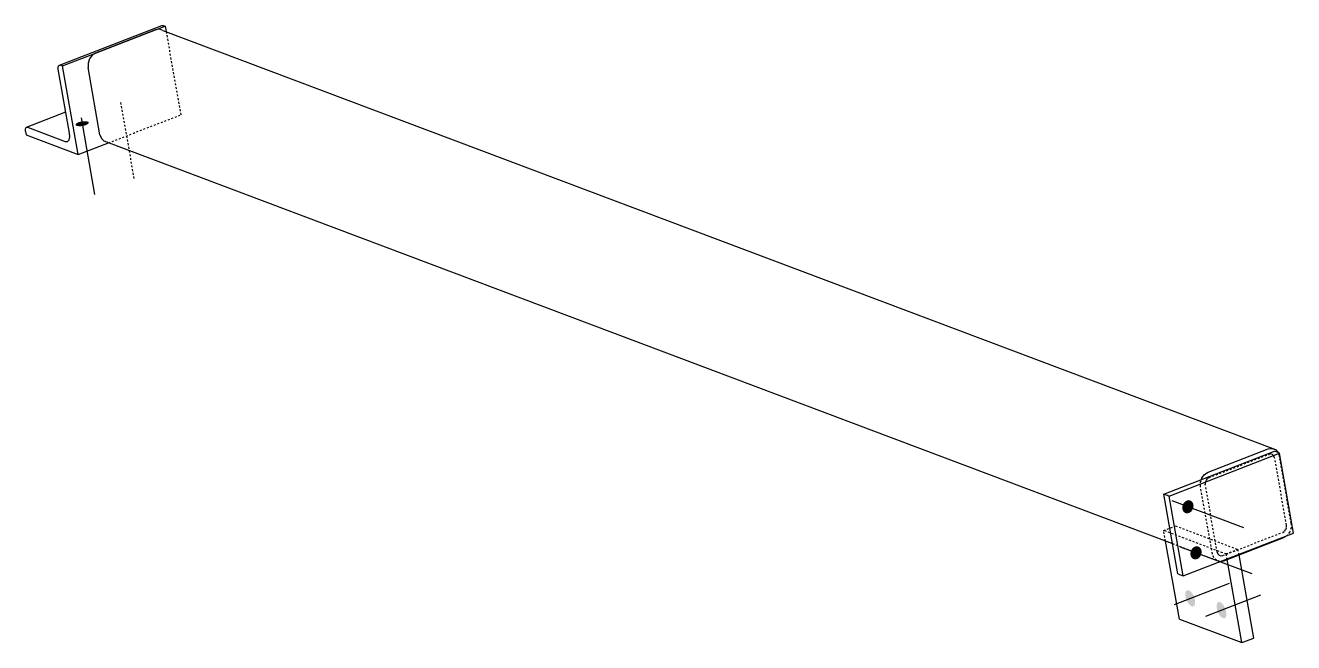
# Model space of a CAD drawing. Header units: millimetres. Extents: x 5 to 23496, y 3 to 654.
# Drawn here: x 22172 to 23496, y 10 to 654 of the extents above; entities that cross this region are included whole.
import ezdxf

# ---------------------------------------------------------------- set-up
doc = ezdxf.new("R2010")
doc.units = ezdxf.units.MM
doc.linetypes.add('DXK_LINE_DOT2', pattern=[3.9198, 1.9599, -1.9599])
doc.layers.add('STÅL', color=7, linetype='Continuous')

msp = doc.modelspace()

# ---------------------------------------------------------------- hatches: boundary and pattern name
at = {"layer": 'STÅL', "linetype": 'Continuous'}
for points in [[(22231.5, 548.8), (22230.1, 548.6), (22228.7, 548.5), (22227.4, 548.6), (22226.2, 548.7), (22225.3, 549), (22224.7, 549.3), (22224.3, 549.7), (22224.2, 550.2), (22224.4, 550.8), (22224.9, 551.3), (22225.7, 551.9), (22226.7, 552.4), (22227.9, 552.9), (22229.3, 553.2), (22230.7, 553.5), (22232.1, 553.8), (22233.5, 553.8), (22234.8, 553.8), (22235.9, 553.7), (22236.9, 553.4), (22237.5, 553.1), (22237.9, 552.6), (22238, 552.2), (22237.8, 551.6), (22237.3, 551.1), (22236.5, 550.5), (22235.5, 550), (22234.3, 549.5), (22232.9, 549.1)], [(23379.9, 153.4), (23380.5, 154.7), (23381.4, 155.9), (23382.4, 156.9), (23383.5, 157.6), (23384.7, 158.1), (23385.9, 158.3), (23387.1, 158.1), (23388.2, 157.7), (23389.2, 157), (23390, 156.1), (23390.6, 154.9), (23391, 153.6), (23391.1, 152.2), (23391, 150.8), (23390.6, 149.4), (23389.9, 148.1), (23389.1, 146.9), (23388.1, 145.9), (23387, 145.2), (23385.8, 144.7), (23384.5, 144.6), (23383.3, 144.7), (23382.2, 145.1), (23381.2, 145.8), (23380.4, 146.7), (23379.8, 147.9), (23379.5, 149.2), (23379.4, 150.6), (23379.5, 152)], [(23388.4, 105.3), (23389, 106.6), (23389.9, 107.8), (23390.9, 108.8), (23392, 109.5), (23393.2, 110), (23394.4, 110.1), (23395.6, 110), (23396.7, 109.6), (23397.7, 108.9), (23398.5, 108), (23399.1, 106.8), (23399.5, 105.5), (23399.6, 104.1), (23399.4, 102.7), (23399, 101.3), (23398.4, 100), (23397.6, 98.8), (23396.6, 97.8), (23395.5, 97.1), (23394.2, 96.6), (23393, 96.4), (23391.8, 96.6), (23390.7, 97), (23389.7, 97.7), (23388.9, 98.6), (23388.3, 99.8), (23388, 101.1), (23387.8, 102.5), (23388, 103.9)], [(23391.6, 57.3), (23392.2, 55.6), (23392.6, 53.8), (23392.8, 52.1), (23392.7, 50.6), (23392.5, 49.3), (23392, 48.3), (23391.3, 47.6), (23390.5, 47.3), (23389.6, 47.3), (23388.5, 47.8), (23387.5, 48.5), (23386.4, 49.6), (23385.4, 51), (23384.5, 52.6), (23383.7, 54.3), (23383.1, 56.1), (23382.8, 57.8), (23382.6, 59.5), (23382.6, 61), (23382.9, 62.3), (23383.4, 63.3), (23384, 64), (23384.9, 64.3), (23385.8, 64.3), (23386.8, 63.8), (23387.9, 63.1), (23389, 62), (23390, 60.6), (23390.9, 59)], [(23424.3, 45), (23424.8, 43.3), (23425.2, 41.5), (23425.4, 39.8), (23425.4, 38.3), (23425.1, 37), (23424.6, 36), (23424, 35.3), (23423.1, 35), (23422.2, 35.1), (23421.2, 35.5), (23420.1, 36.2), (23419, 37.3), (23418, 38.7), (23417.1, 40.3), (23416.4, 42), (23415.8, 43.8), (23415.4, 45.5), (23415.2, 47.2), (23415.3, 48.7), (23415.5, 50), (23416, 51), (23416.7, 51.7), (23417.5, 52), (23418.4, 52), (23419.5, 51.5), (23420.5, 50.8), (23421.6, 49.7), (23422.6, 48.3), (23423.5, 46.7)]]:
    msp.add_hatch(color=96, dxfattribs=at).paths.add_polyline_path(points)

# ---------------------------------------------------------------- linework, layer by layer
at = {"layer": 'STÅL', "color": 2, "linetype": 'Continuous'}
for p, q in [((22207.3, 612.4), (22314.3, 653.8)), ((22307.8, 649.1), (22245.2, 624.9)), ((22245.2, 624.9), (22307.8, 649.1)), ((22307.8, 649.1), (22317.7, 652.9)), ((22311.7, 649.7), (22307.8, 649.1)), ((22315.4, 648.6), (22311.7, 649.7)), ((22314.3, 653.8), (22315.5, 653.7)), ((22315.5, 653.7), (22317.7, 652.9)), ((22317.7, 652.9), (22318.7, 647.3)), ((22315.4, 648.6), (23476.5, 211.2)), ((22210.7, 611.5), (22245.2, 624.9)), ((22241.6, 622.6), (22238.8, 618.9)), ((22245.2, 624.9), (22241.6, 622.6)), ((22206.1, 610), (22206.5, 611.5)), ((22206.2, 608), (22206.1, 610)), ((22206.5, 611.5), (22207.3, 612.4)), ((22207.3, 612.4), (22208.5, 612.3)), ((22210.7, 611.5), (22208.5, 612.3)), ((22227, 518.9), (22210.7, 611.5)), ((22238.8, 618.9), (22237.3, 614.5)), ((22237.3, 614.5), (22237.3, 609.9)), ((22249.7, 539.6), (22237.3, 609.9)), ((22218, 541.3), (22206.2, 608)), ((22173.1, 547.5), (22214.1, 563.4)), ((22171.8, 545.2), (22172.2, 546.7)), ((22172, 543.1), (22171.8, 545.2)), ((22172, 543.1), (22172.6, 539.4)), ((22172.2, 546.7), (22173.1, 547.5)), ((22173.1, 547.5), (22174.2, 547.5)), ((22174.2, 547.5), (22213.4, 532.7)), ((22172.6, 539.4), (22227, 518.9)), ((22213.4, 532.7), (22215.7, 532.6)), ((22215.7, 532.6), (22217.4, 534.2)), ((22217.4, 534.2), (22218.2, 537.3)), ((22218.2, 537.3), (22218, 541.3)), ((22227, 518.9), (22258.6, 531.2)), ((22249.7, 539.6), (22251.2, 535.7)), ((22251.2, 535.7), (22254, 532.9)), ((23369.4, 112.7), (22254, 532.9)), ((23468.9, 211.7), (23472.8, 212.3)), ((23472.8, 212.3), (23476.5, 211.2)), ((23360.2, 164.7), (23475.5, 209.3)), ((23365.7, 162.6), (23480.9, 207.3)), ((23406.3, 187.5), (23468.9, 211.7)), ((23480.9, 207.3), (23475.5, 209.3)), ((23476.5, 211.2), (23479.2, 208.4)), ((23479.4, 207.8), (23479.2, 208.4)), ((23495.6, 124), (23480.9, 207.3)), ((23402.7, 185.2), (23406.3, 187.5)), ((23399.4, 179.8), (23399.9, 181.5)), ((23399.9, 181.5), (23402.7, 185.2)), ((23365.7, 162.6), (23360.2, 164.7)), ((23374.9, 81.4), (23360.2, 164.7)), ((23380.4, 79.3), (23365.7, 162.6)), ((23380.4, 79.3), (23495.6, 124)), ((23422.7, 94.9), (23485.2, 119.2)), ((23488.4, 121.2), (23485.2, 119.2)), ((23376.3, 34.2), (23361.9, 115.5)), ((23419.2, 94.4), (23422.7, 94.9)), ((23441.5, 9.6), (23426.2, 96.3)), ((23453.9, 14.4), (23438.6, 101.1)), ((23374.9, 81.4), (23380.4, 79.3)), ((23376.3, 34.2), (23441.5, 9.6)), ((23441.5, 9.6), (23453.9, 14.4))]:
    msp.add_line(p, q, dxfattribs=at)
at = {"layer": 'STÅL', "color": 7, "linetype": 'DXK_LINE_DOT2'}
for p, q in [((22307.8, 649.1), (22307.8, 649.1)), ((22318.7, 647.3), (22334, 560.4)), ((22245.2, 624.9), (22245.2, 624.9)), ((22258.6, 531.2), (22334, 560.4)), ((23407.3, 181.9), (23469.9, 206.1)), ((23471.8, 206.5), (23469.9, 206.1)), ((23473.7, 205.9), (23471.8, 206.5)), ((23475, 204.5), (23473.7, 205.9)), ((23475.8, 202.5), (23475, 204.5)), ((23488.2, 132.2), (23475.8, 202.5)), ((23480.7, 204.4), (23479.4, 207.8)), ((23493.1, 134.1), (23480.7, 204.4)), ((23398.4, 177.1), (23399.4, 179.8)), ((23398.4, 172.5), (23398.4, 177.1)), ((23410.8, 102.2), (23398.4, 172.5)), ((23404.1, 178.9), (23403.4, 176.7)), ((23403.4, 176.7), (23403.4, 174.5)), ((23415.8, 104.1), (23403.4, 174.5)), ((23405.5, 180.8), (23404.1, 178.9)), ((23407.3, 181.9), (23405.5, 180.8)), ((23493.1, 134.1), (23493.1, 129.5)), ((23359.9, 126.7), (23372.3, 131.5)), ((23361.9, 115.5), (23359.9, 126.7)), ((23425.2, 102.1), (23359.9, 126.7)), ((23372.3, 131.5), (23437.5, 106.9)), ((23421.7, 100.5), (23484.2, 124.7)), ((23484.2, 124.7), (23486.1, 125.9)), ((23486.1, 125.9), (23487.4, 127.7)), ((23487.4, 127.7), (23488.2, 129.9)), ((23488.2, 129.9), (23488.2, 132.2)), ((23488.8, 121.5), (23488.4, 121.2)), ((23491.6, 125.1), (23488.8, 121.5)), ((23493.1, 129.5), (23491.6, 125.1)), ((23415.1, 95.5), (23369.4, 112.7)), ((23437.5, 106.9), (23425.2, 102.1)), ((23438.6, 101.1), (23437.5, 106.9)), ((23412.3, 98.2), (23410.8, 102.2)), ((23415.1, 95.5), (23412.3, 98.2)), ((23418.7, 94.3), (23415.1, 95.5)), ((23415.8, 104.1), (23416.5, 102.1)), ((23416.5, 102.1), (23417.9, 100.8)), ((23417.9, 100.8), (23419.7, 100.2)), ((23418.7, 94.3), (23419.2, 94.4)), ((23419.7, 100.2), (23421.7, 100.5)), ((23426.2, 96.3), (23425.2, 102.1))]:
    msp.add_line(p, q, dxfattribs=at)
at = {"layer": 'STÅL', "color": 96, "linetype": 'DXK_LINE_DOT2'}
msp.add_line((22271.2, 573.2), (22285.3, 493.1), dxfattribs=at)
at = {"layer": 'STÅL', "color": 96, "linetype": 'Continuous'}
for p, q in [((22230, 557.3), (22244.1, 477.2)), ((23443.7, 129.4), (23368.9, 157.6)), ((23452.2, 81.3), (23377.4, 109.4)), ((23371.2, 49.4), (23428.8, 71.7)), ((23403.8, 37.1), (23461.5, 59.4))]:
    msp.add_line(p, q, dxfattribs=at)

doc.saveas('drawing.dxf')
